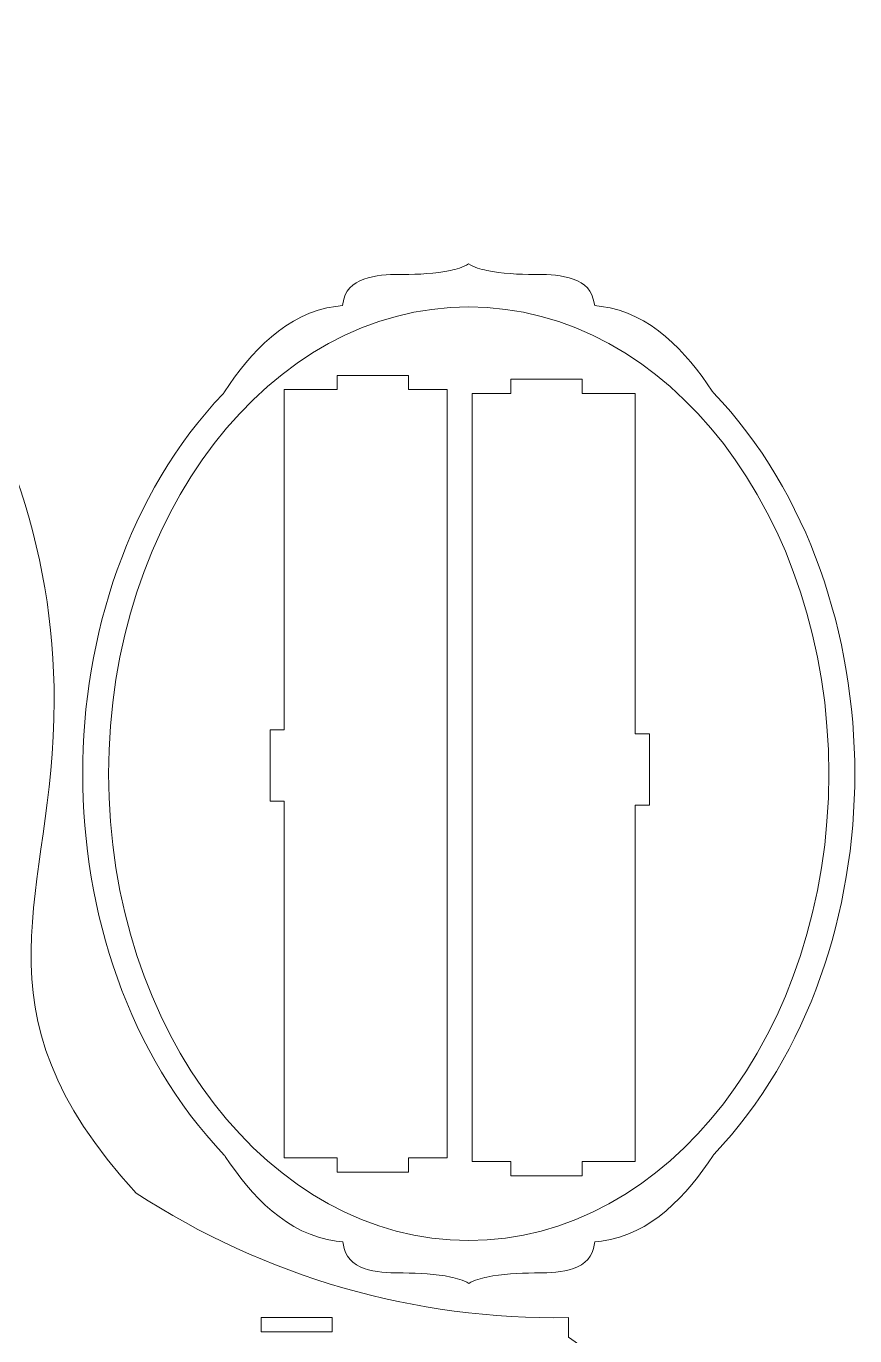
# Model space of a CAD drawing. Header units: millimetres. Extents: x -958 to 970, y -703 to 703.
# Drawn here: x -245 to 106, y 149 to 703 of the extents above; entities that cross this region are included whole.
import ezdxf

# ---------------------------------------------------------------- set-up
doc = ezdxf.new("R2010")
doc.units = ezdxf.units.MM
doc.header["$MEASUREMENT"] = 0
doc.layers.add('Camada 1', color=7, linetype='Continuous')

msp = doc.modelspace()

# ---------------------------------------------------------------- linework, layer by layer
at = {"layer": 'Camada 1', "color": 250, "lineweight": 9}
for points, knots in [([(-369.5675, 676.3419), (-369.5675, 679.3761), (-370.2511, 682.3744), (-371.5682, 685.1083), (-371.5682, 685.1083), (-375.7132, 693.7123), (-384.518, 697.5441), (-393.3531, 696.3727), (-393.3531, 696.3727), (-395.9829, 697.3136), (-398.7722, 697.8021), (-401.585, 697.7992), (-401.585, 697.7992), (-404.2882, 699.221), (-407.2438, 700.064), (-410.298, 700.2931), (-410.298, 700.2931), (-413.193, 701.9126), (-416.5137, 702.8288), (-420.0494, 702.9074), (-420.0494, 702.9074), (-423.9742, 702.9945), (-427.6673, 701.9761), (-430.8079, 700.1008), (-430.8079, 700.1008), (-431.3608, 700.0421), (-431.9223, 699.9633), (-432.4931, 699.8635), (-432.4931, 699.8635), (-434.7286, 699.4727), (-436.8305, 698.7658), (-438.7659, 697.7873), (-438.7659, 697.7873), (-441.7189, 697.8394), (-444.6771, 697.3587), (-447.4647, 696.3668), (-447.4647, 696.3668), (-457.0694, 697.6423), (-466.6677, 693.0106), (-470.0966, 682.9402), (-470.0966, 682.9402), (-470.9759, 680.3577), (-471.3167, 677.6306), (-471.1092, 674.9275), (-471.1092, 674.9275), (-471.9979, 674.6822), (-472.8829, 674.3742), (-473.7607, 674.003), (-473.7607, 674.003), (-474.7747, 673.5742), (-475.753, 673.0598), (-476.687, 672.4709), (-476.687, 672.4709), (-477.7894, 672.5141), (-478.8926, 672.4706), (-479.9835, 672.3353), (-479.9835, 672.3353), (-486.0485, 671.5828), (-491.0754, 668.43), (-494.259, 663.4689), (-494.259, 663.4689), (-495.2504, 662.5314), (-496.1643, 661.5017), (-496.9839, 660.3861), (-496.9839, 660.3861), (-498.6464, 658.1231), (-499.8507, 655.6091), (-500.5732, 652.9729), (-500.5732, 652.9729), (-500.5732, 652.9729), (-500.7471, 652.644), (-500.7471, 652.644), (-500.7471, 652.644), (-502.6476, 651.2585), (-504.3241, 649.5851), (-505.72, 647.6814), (-505.72, 647.6814), (-505.8722, 647.481), (-506.0209, 647.2786), (-506.166, 647.0743), (-506.166, 647.0743), (-513.4087, 641.5352), (-516.901, 632.6186), (-515.6378, 623.8618), (-515.6378, 623.8618), (-526.3763, 615.6974), (-535.439, 605.053), (-543.0437, 593.6354), (-543.0437, 593.6354), (-586.9197, 546.6562), (-607.9472, 481.0162), (-607.9472, 417.4467), (-607.9472, 417.4467), (-607.9472, 335.3991), (-572.0964, 286.9497), (-643.6089, 209.1691), (-643.6089, 209.1691), (-644.0917, 208.644), (-644.5773, 208.1222), (-645.0658, 207.6037), (-645.0658, 207.6037), (-698.8858, 173.1726), (-761.6648, 155.378), (-825.5472, 156.4467), (-825.5472, 156.4467), (-825.5472, 156.4467), (-825.5472, 148.2175), (-825.5472, 148.2175), (-825.5472, 148.2175), (-840.8712, 138.5012), (-851.6126, 116.7991), (-854.9917, 98.7461), (-854.9917, 98.7461), (-859.9591, 72.202), (-845.6677, 50.5786), (-836.4491, 26.7588), (-836.4491, 26.7588), (-816.9107, -23.7276), (-809.8025, -63.3314), (-815.1236, -92.0538), (-815.1236, -92.0538), (-818.1042, -108.1426), (-826.4255, -119.287), (-829.2031, -136.2076), (-829.2031, -136.2076), (-831.6355, -151.0264), (-830.8139, -167.4188), (-826.7381, -185.3841), (-826.7381, -185.3841), (-826.1857, -187.8215), (-825.2687, -190.7228), (-824.5893, -193.4698), (-824.5893, -193.4698), (-822.9234, -200.2034), (-824.0216, -202.5325), (-825.799, -209.1198), (-825.799, -209.1198), (-826.1272, -210.3359), (-826.4444, -211.507), (-826.6889, -212.5865), (-826.6889, -212.5865), (-830.7645, -230.5516), (-831.5861, -246.9442), (-829.1538, -261.763), (-829.1538, -261.763), (-826.3763, -278.6836), (-818.0253, -289.8226), (-815.0743, -305.9169), (-815.0743, -305.9169), (-809.7712, -334.8353), (-799.3298, -365.3297), (-818.7078, -413.672), (-818.7078, -413.672), (-824.165, -427.2859), (-843.9918, -452.4058), (-858.944, -476.3534), (-858.944, -476.3534), (-879.3514, -509.039), (-887.4871, -546.9063), (-844.836, -566.999), (-844.836, -566.999), (-843.4724, -567.6414), (-841.2533, -568.4309), (-838.3694, -569.0226), (-838.3694, -569.0226), (-838.3694, -569.0226), (-820.6708, -569.0226), (-820.6708, -569.0226), (-820.6708, -569.0226), (-804.462, -565.8743), (-783.4985, -553.1394), (-766.7111, -514.6646), (-766.7111, -514.6646), (-742.3661, -447.7868), (-734.5491, -360.8887), (-743.2595, -253.9704), (-743.2595, -253.9704), (-745.1186, -231.1412), (-746.7593, -211.3109), (-745.8449, -188.02), (-745.8449, -188.02), (-745.1482, -170.2844), (-743.4477, -151.7402), (-740.7475, -135.7295), (-740.7475, -135.7295), (-734.6239, -99.4156), (-726.9609, -82.9688), (-729.4726, -42.048), (-729.4726, -42.048), (-730.9421, -18.109), (-735.2182, 7.0376), (-741.3188, 32.4467), (-741.3188, 32.4467), (-741.3188, 32.4467), (-725.5472, 32.4467), (-725.5472, 32.4467), (-725.5472, 32.4467), (-725.5472, 32.4467), (-725.5472, 38.4467), (-725.5472, 38.4467), (-725.5472, 38.4467), (-725.5472, 38.4467), (-695.5472, 38.4467), (-695.5472, 38.4467), (-695.5472, 38.4467), (-695.5472, 38.4467), (-695.5472, 32.4467), (-695.5472, 32.4467), (-695.5472, 32.4467), (-695.5472, 32.4467), (-573.0472, 32.4467), (-573.0472, 32.4467), (-573.0472, 32.4467), (-573.0472, 32.4467), (-573.0472, 38.4467), (-573.0472, 38.4467), (-573.0472, 38.4467), (-573.0472, 38.4467), (-543.0472, 38.4467), (-543.0472, 38.4467), (-543.0472, 38.4467), (-543.0472, 38.4467), (-543.0472, 32.4467), (-543.0472, 32.4467), (-543.0472, 32.4467), (-543.0472, 32.4467), (-298.0472, 32.4467), (-298.0472, 32.4467), (-298.0472, 32.4467), (-298.0472, 32.4467), (-298.0472, 38.4467), (-298.0472, 38.4467), (-298.0472, 38.4467), (-298.0472, 38.4467), (-268.0472, 38.4467), (-268.0472, 38.4467), (-268.0472, 38.4467), (-268.0472, 38.4467), (-268.0472, 32.4467), (-268.0472, 32.4467), (-268.0472, 32.4467), (-268.0472, 32.4467), (-145.5472, 32.4467), (-145.5472, 32.4467), (-145.5472, 32.4467), (-145.5472, 32.4467), (-145.5472, 38.4467), (-145.5472, 38.4467), (-145.5472, 38.4467), (-145.5472, 38.4467), (-115.5472, 38.4467), (-115.5472, 38.4467), (-115.5472, 38.4467), (-115.5472, 38.4467), (-115.5472, 32.4467), (-115.5472, 32.4467), (-115.5472, 32.4467), (-115.5472, 32.4467), (-99.7756, 32.4467), (-99.7756, 32.4467), (-99.7756, 32.4467), (-105.8762, 7.0376), (-110.1523, -18.109), (-111.6218, -42.048), (-111.6218, -42.048), (-114.1335, -82.9688), (-106.4705, -99.4156), (-100.3469, -135.7295), (-100.3469, -135.7295), (-97.6467, -151.7402), (-95.9462, -170.2844), (-95.2495, -188.02), (-95.2495, -188.02), (-94.3351, -211.3109), (-95.9758, -231.1412), (-97.8349, -253.9704), (-97.8349, -253.9704), (-106.5453, -360.8887), (-98.7283, -447.7868), (-74.3833, -514.6646), (-74.3833, -514.6646), (-45.6459, -580.5272), (-4.6712, -570.9621), (3.7416, -566.999), (3.7416, -566.999), (46.3927, -546.9063), (38.257, -509.039), (17.8496, -476.3534), (17.8496, -476.3534), (2.8974, -452.4058), (-16.9294, -427.2859), (-22.3866, -413.672), (-22.3866, -413.672), (-41.7646, -365.3297), (-31.3232, -334.8353), (-26.0201, -305.9169), (-26.0201, -305.9169), (-23.0691, -289.8226), (-14.7181, -278.6836), (-11.9406, -261.763), (-11.9406, -261.763), (-9.5083, -246.9442), (-10.3299, -230.5516), (-14.4055, -212.5865), (-14.4055, -212.5865), (-14.65, -211.507), (-14.9672, -210.3359), (-15.2954, -209.1198), (-15.2954, -209.1198), (-17.0728, -202.5325), (-18.171, -200.2034), (-16.5051, -193.4698), (-16.5051, -193.4698), (-15.8257, -190.7228), (-14.9087, -187.8215), (-14.3563, -185.3841), (-14.3563, -185.3841), (-10.2805, -167.4188), (-9.4589, -151.0264), (-11.8913, -136.2076), (-11.8913, -136.2076), (-14.6689, -119.287), (-22.9902, -108.1426), (-25.9708, -92.0538), (-25.9708, -92.0538), (-31.2919, -63.3314), (-24.1837, -23.7276), (-4.6453, 26.7588), (-4.6453, 26.7588), (4.5733, 50.5786), (18.8647, 72.202), (13.8973, 98.7461), (13.8973, 98.7461), (10.5182, 116.7991), (-0.2232, 138.5012), (-15.5472, 148.2175), (-15.5472, 148.2175), (-15.5472, 148.2175), (-15.5472, 156.4467), (-15.5472, 156.4467), (-15.5472, 156.4467), (-80.4123, 155.3616), (-144.1164, 173.7243), (-198.4517, 209.1691), (-198.4517, 209.1691), (-270.7355, 287.7888), (-233.1472, 334.9085), (-233.1472, 417.4467), (-233.1472, 417.4467), (-233.1472, 481.1996), (-254.3023, 547.0541), (-298.4419, 594.0532), (-298.4419, 594.0532), (-306.0917, 605.4667), (-315.2066, 616.0831), (-326.0035, 624.1901), (-326.0035, 624.1901), (-324.8733, 632.8409), (-328.3682, 641.6044), (-335.5204, 647.0743), (-335.5204, 647.0743), (-335.6655, 647.2786), (-335.8142, 647.481), (-335.9664, 647.6814), (-335.9664, 647.6814), (-337.3623, 649.5851), (-339.0388, 651.2585), (-340.9393, 652.644), (-340.9393, 652.644), (-340.9393, 652.644), (-341.1076, 652.9626), (-341.1076, 652.9626), (-341.1076, 652.9626), (-342.1944, 656.926), (-344.3595, 660.5685), (-347.4352, 663.481), (-347.4352, 663.481), (-350.6191, 668.4351), (-355.6428, 671.5834), (-361.7029, 672.3353), (-361.7029, 672.3353), (-362.7938, 672.4706), (-363.897, 672.5141), (-364.9994, 672.4709), (-364.9994, 672.4709), (-365.9334, 673.0598), (-366.9117, 673.5742), (-367.9257, 674.003), (-367.9257, 674.003), (-368.4943, 674.2434), (-369.0659, 674.4574), (-369.6396, 674.6449), (-369.6396, 674.6449), (-369.5892, 675.2302), (-369.5675, 675.7445), (-369.5675, 676.3419)], [0, 0, 0, 0, 0.01, 0.01, 0.01, 0.01, 0.02, 0.02, 0.02, 0.02, 0.03, 0.03, 0.03, 0.03, 0.04, 0.04, 0.04, 0.04, 0.05, 0.05, 0.05, 0.05, 0.06, 0.06, 0.06, 0.06, 0.07, 0.07, 0.07, 0.07, 0.08, 0.08, 0.08, 0.08, 0.09, 0.09, 0.09, 0.09, 0.1, 0.1, 0.1, 0.1, 0.11, 0.11, 0.11, 0.11, 0.12, 0.12, 0.12, 0.12, 0.13, 0.13, 0.13, 0.13, 0.14, 0.14, 0.14, 0.14, 0.15, 0.15, 0.15, 0.15, 0.16, 0.16, 0.16, 0.16, 0.17, 0.17, 0.17, 0.17, 0.18, 0.18, 0.18, 0.18, 0.19, 0.19, 0.19, 0.19, 0.2, 0.2, 0.2, 0.2, 0.21, 0.21, 0.21, 0.21, 0.22, 0.22, 0.22, 0.22, 0.23, 0.23, 0.23, 0.23, 0.24, 0.24, 0.24, 0.24, 0.25, 0.25, 0.25, 0.25, 0.26, 0.26, 0.26, 0.26, 0.27, 0.27, 0.27, 0.27, 0.28, 0.28, 0.28, 0.28, 0.29, 0.29, 0.29, 0.29, 0.3, 0.3, 0.3, 0.3, 0.31, 0.31, 0.31, 0.31, 0.32, 0.32, 0.32, 0.32, 0.33, 0.33, 0.33, 0.33, 0.34, 0.34, 0.34, 0.34, 0.35, 0.35, 0.35, 0.35, 0.36, 0.36, 0.36, 0.36, 0.37, 0.37, 0.37, 0.37, 0.38, 0.38, 0.38, 0.38, 0.39, 0.39, 0.39, 0.39, 0.4, 0.4, 0.4, 0.4, 0.41, 0.41, 0.41, 0.41, 0.42, 0.42, 0.42, 0.42, 0.43, 0.43, 0.43, 0.43, 0.44, 0.44, 0.44, 0.44, 0.45, 0.45, 0.45, 0.45, 0.46, 0.46, 0.46, 0.46, 0.47, 0.47, 0.47, 0.47, 0.48, 0.48, 0.48, 0.48, 0.49, 0.49, 0.49, 0.49, 0.5, 0.5, 0.5, 0.5, 0.51, 0.51, 0.51, 0.51, 0.52, 0.52, 0.52, 0.52, 0.53, 0.53, 0.53, 0.53, 0.54, 0.54, 0.54, 0.54, 0.55, 0.55, 0.55, 0.55, 0.56, 0.56, 0.56, 0.56, 0.57, 0.57, 0.57, 0.57, 0.58, 0.58, 0.58, 0.58, 0.59, 0.59, 0.59, 0.59, 0.6, 0.6, 0.6, 0.6, 0.61, 0.61, 0.61, 0.61, 0.62, 0.62, 0.62, 0.62, 0.63, 0.63, 0.63, 0.63, 0.64, 0.64, 0.64, 0.64, 0.65, 0.65, 0.65, 0.65, 0.66, 0.66, 0.66, 0.66, 0.67, 0.67, 0.67, 0.67, 0.68, 0.68, 0.68, 0.68, 0.69, 0.69, 0.69, 0.69, 0.7, 0.7, 0.7, 0.7, 0.71, 0.71, 0.71, 0.71, 0.72, 0.72, 0.72, 0.72, 0.73, 0.73, 0.73, 0.73, 0.74, 0.74, 0.74, 0.74, 0.75, 0.75, 0.75, 0.75, 0.76, 0.76, 0.76, 0.76, 0.77, 0.77, 0.77, 0.77, 0.78, 0.78, 0.78, 0.78, 0.79, 0.79, 0.79, 0.79, 0.8, 0.8, 0.8, 0.8, 0.81, 0.81, 0.81, 0.81, 0.82, 0.82, 0.82, 0.82, 0.83, 0.83, 0.83, 0.83, 0.84, 0.84, 0.84, 0.84, 0.85, 0.85, 0.85, 0.85, 0.86, 0.86, 0.86, 0.86, 0.87, 0.87, 0.87, 0.87, 0.88, 0.88, 0.88, 0.88, 0.89, 0.89, 0.89, 0.89, 0.9, 0.9, 0.9, 0.9, 0.91, 0.91, 0.91, 0.91, 0.92, 0.92, 0.92, 0.92, 0.93, 0.93, 0.93, 0.93, 0.94, 0.94, 0.94, 0.94, 0.95, 0.95, 0.95, 0.95, 0.96, 0.96, 0.96, 0.96, 0.97, 0.97, 0.97, 0.97, 0.98, 0.98, 0.98, 0.98, 1, 1, 1, 1]), ([(-57.7632, 602.3681), (-60.0996, 600.9394), (-62.9725, 600.143), (-65.4303, 599.6212), (-65.4303, 599.6212), (-71.8203, 598.2643), (-79.0005, 597.9685), (-85.5194, 597.869), (-85.5194, 597.869), (-85.5194, 597.869), (-85.6004, 597.8677), (-85.6004, 597.8677), (-85.6004, 597.8677), (-85.6004, 597.8677), (-85.6814, 597.8698), (-85.6814, 597.8698), (-85.6814, 597.8698), (-93.7809, 598.0742), (-108.2292, 597.5691), (-110.5148, 587.4826), (-110.5148, 587.4826), (-110.5148, 587.4826), (-111.1331, 584.7539), (-111.1331, 584.7539), (-111.1331, 584.7539), (-111.1331, 584.7539), (-113.9084, 584.3989), (-113.9084, 584.3989), (-113.9084, 584.3989), (-134.766, 581.7309), (-150.2286, 564.895), (-161.1028, 548.1883), (-161.1028, 548.1883), (-161.1028, 548.1883), (-161.3029, 547.8808), (-161.3029, 547.8808), (-161.3029, 547.8808), (-161.3029, 547.8808), (-161.5557, 547.6148), (-161.5557, 547.6148), (-161.5557, 547.6148), (-202.0043, 505.0518), (-221.1071, 444.593), (-221.1071, 386.6315), (-221.1071, 386.6315), (-221.1071, 328.5103), (-201.8924, 267.8555), (-161.2063, 225.2817), (-161.2063, 225.2817), (-161.2063, 225.2817), (-160.9528, 225.0165), (-160.9528, 225.0165), (-160.9528, 225.0165), (-160.9528, 225.0165), (-160.7518, 224.7096), (-160.7518, 224.7096), (-160.7518, 224.7096), (-149.8972, 208.1352), (-134.511, 191.5141), (-113.7961, 188.8643), (-113.7961, 188.8643), (-113.7961, 188.8643), (-111.0208, 188.5093), (-111.0208, 188.5093), (-111.0208, 188.5093), (-111.0208, 188.5093), (-110.4025, 185.7806), (-110.4025, 185.7806), (-110.4025, 185.7806), (-108.1169, 175.6941), (-93.6686, 175.189), (-85.5691, 175.3934), (-85.5691, 175.3934), (-85.5691, 175.3934), (-85.4881, 175.3955), (-85.4881, 175.3955), (-85.4881, 175.3955), (-85.4881, 175.3955), (-85.4072, 175.3942), (-85.4072, 175.3942), (-85.4072, 175.3942), (-78.8883, 175.2948), (-71.708, 174.999), (-65.318, 173.6421), (-65.318, 173.6421), (-62.8602, 173.1202), (-59.9873, 172.3238), (-57.6509, 170.8951), (-57.6509, 170.8951), (-55.3144, 172.3238), (-52.4416, 173.1202), (-49.9837, 173.6421), (-49.9837, 173.6421), (-43.5937, 174.999), (-36.4134, 175.2948), (-29.8945, 175.3942), (-29.8945, 175.3942), (-29.8945, 175.3942), (-29.8136, 175.3955), (-29.8136, 175.3955), (-29.8136, 175.3955), (-29.8136, 175.3955), (-29.7326, 175.3934), (-29.7326, 175.3934), (-29.7326, 175.3934), (-21.6329, 175.189), (-7.1849, 175.6941), (-4.8992, 185.7806), (-4.8992, 185.7806), (-4.8992, 185.7806), (-4.2809, 188.5093), (-4.2809, 188.5093), (-4.2809, 188.5093), (-4.2809, 188.5093), (-1.5056, 188.8643), (-1.5056, 188.8643), (-1.5056, 188.8643), (19.352, 191.5323), (34.8146, 208.3682), (45.6888, 225.0749), (45.6888, 225.0749), (45.6888, 225.0749), (45.8889, 225.3824), (45.8889, 225.3824), (45.8889, 225.3824), (45.8889, 225.3824), (46.1417, 225.6484), (46.1417, 225.6484), (46.1417, 225.6484), (86.5901, 268.2115), (105.6929, 328.6701), (105.6929, 386.6315), (105.6929, 386.6315), (105.6929, 444.7522), (86.4786, 505.4065), (45.7932, 547.9802), (45.7932, 547.9802), (45.7932, 547.9802), (45.5397, 548.2455), (45.5397, 548.2455), (45.5397, 548.2455), (45.5397, 548.2455), (45.3387, 548.5524), (45.3387, 548.5524), (45.3387, 548.5524), (34.4841, 565.1272), (19.0974, 581.7491), (-1.6179, 584.3989), (-1.6179, 584.3989), (-1.6179, 584.3989), (-4.3932, 584.7539), (-4.3932, 584.7539), (-4.3932, 584.7539), (-4.3932, 584.7539), (-5.0115, 587.4826), (-5.0115, 587.4826), (-5.0115, 587.4826), (-7.2971, 597.5691), (-21.7454, 598.0742), (-29.8449, 597.8698), (-29.8449, 597.8698), (-29.8449, 597.8698), (-29.9259, 597.8677), (-29.9259, 597.8677), (-29.9259, 597.8677), (-29.9259, 597.8677), (-30.0069, 597.869), (-30.0069, 597.869), (-30.0069, 597.869), (-36.5258, 597.9685), (-43.706, 598.2643), (-50.096, 599.6212), (-50.096, 599.6212), (-52.5539, 600.1431), (-55.4267, 600.9394), (-57.7632, 602.3681)], [0, 0, 0, 0, 0.02222222, 0.02222222, 0.02222222, 0.02222222, 0.04444444, 0.04444444, 0.04444444, 0.04444444, 0.06666667, 0.06666667, 0.06666667, 0.06666667, 0.08888889, 0.08888889, 0.08888889, 0.08888889, 0.11111111, 0.11111111, 0.11111111, 0.11111111, 0.13333333, 0.13333333, 0.13333333, 0.13333333, 0.15555556, 0.15555556, 0.15555556, 0.15555556, 0.17777778, 0.17777778, 0.17777778, 0.17777778, 0.2, 0.2, 0.2, 0.2, 0.22222222, 0.22222222, 0.22222222, 0.22222222, 0.24444444, 0.24444444, 0.24444444, 0.24444444, 0.26666667, 0.26666667, 0.26666667, 0.26666667, 0.28888889, 0.28888889, 0.28888889, 0.28888889, 0.31111111, 0.31111111, 0.31111111, 0.31111111, 0.33333333, 0.33333333, 0.33333333, 0.33333333, 0.35555556, 0.35555556, 0.35555556, 0.35555556, 0.37777778, 0.37777778, 0.37777778, 0.37777778, 0.4, 0.4, 0.4, 0.4, 0.42222222, 0.42222222, 0.42222222, 0.42222222, 0.44444444, 0.44444444, 0.44444444, 0.44444444, 0.46666667, 0.46666667, 0.46666667, 0.46666667, 0.48888889, 0.48888889, 0.48888889, 0.48888889, 0.51111111, 0.51111111, 0.51111111, 0.51111111, 0.53333333, 0.53333333, 0.53333333, 0.53333333, 0.55555556, 0.55555556, 0.55555556, 0.55555556, 0.57777778, 0.57777778, 0.57777778, 0.57777778, 0.6, 0.6, 0.6, 0.6, 0.62222222, 0.62222222, 0.62222222, 0.62222222, 0.64444444, 0.64444444, 0.64444444, 0.64444444, 0.66666667, 0.66666667, 0.66666667, 0.66666667, 0.68888889, 0.68888889, 0.68888889, 0.68888889, 0.71111111, 0.71111111, 0.71111111, 0.71111111, 0.73333333, 0.73333333, 0.73333333, 0.73333333, 0.75555556, 0.75555556, 0.75555556, 0.75555556, 0.77777778, 0.77777778, 0.77777778, 0.77777778, 0.8, 0.8, 0.8, 0.8, 0.82222222, 0.82222222, 0.82222222, 0.82222222, 0.84444444, 0.84444444, 0.84444444, 0.84444444, 0.86666667, 0.86666667, 0.86666667, 0.86666667, 0.88888889, 0.88888889, 0.88888889, 0.88888889, 0.91111111, 0.91111111, 0.91111111, 0.91111111, 0.93333333, 0.93333333, 0.93333333, 0.93333333, 0.95555556, 0.95555556, 0.95555556, 0.95555556, 1, 1, 1, 1]), ([(-57.7071, 584.1871), (26.4611, 584.1871), (94.6929, 495.7384), (94.6929, 386.6315), (94.6929, 386.6315), (94.6929, 277.5246), (26.4611, 189.0759), (-57.7071, 189.0759), (-57.7071, 189.0759), (-141.8753, 189.0759), (-210.1071, 277.5246), (-210.1071, 386.6315), (-210.1071, 386.6315), (-210.1071, 495.7384), (-141.8753, 584.1871), (-57.7071, 584.1871)], [0, 0, 0, 0, 0.2, 0.2, 0.2, 0.2, 0.4, 0.4, 0.4, 0.4, 0.6, 0.6, 0.6, 0.6, 1, 1, 1, 1]), ([(-145.5472, 156.4467), (-145.5472, 156.4467), (-115.5472, 156.4467), (-115.5472, 156.4467), (-115.5472, 156.4467), (-115.5472, 156.4467), (-115.5472, 150.4467), (-115.5472, 150.4467), (-115.5472, 150.4467), (-115.5472, 150.4467), (-145.5472, 150.4467), (-145.5472, 150.4467), (-145.5472, 150.4467), (-145.5472, 150.4467), (-145.5472, 156.4467), (-145.5472, 156.4467)], [0, 0, 0, 0, 0.2, 0.2, 0.2, 0.2, 0.4, 0.4, 0.4, 0.4, 0.6, 0.6, 0.6, 0.6, 1, 1, 1, 1])]:
    msp.add_open_spline(points, degree=3, knots=knots, dxfattribs=at)
at = {"layer": 'Camada 1', "color": 250, "lineweight": 20}
for points in [[(-66.7739, 549.2011), (-66.7739, 549.2011), (-66.7739, 224.0621), (-66.7739, 224.0621), (-66.7739, 224.0621), (-66.7739, 224.0621), (-83.1739, 224.0621), (-83.1739, 224.0621), (-83.1739, 224.0621), (-83.1739, 224.0621), (-83.1739, 218.0621), (-83.1739, 218.0621), (-83.1739, 218.0621), (-83.1739, 218.0621), (-113.3737, 218.0621), (-113.3737, 218.0621), (-113.3737, 218.0621), (-113.3737, 218.0621), (-113.3737, 224.0621), (-113.3737, 224.0621), (-113.3737, 224.0621), (-113.3737, 224.0621), (-135.7737, 224.0621), (-135.7737, 224.0621), (-135.7737, 224.0621), (-135.7737, 224.0621), (-135.7737, 374.9617), (-135.7737, 374.9617), (-135.7737, 374.9617), (-135.7737, 374.9617), (-141.7737, 374.9617), (-141.7737, 374.9617), (-141.7737, 374.9617), (-141.7737, 374.9617), (-141.7737, 405.1617), (-141.7737, 405.1617), (-141.7737, 405.1617), (-141.7737, 405.1617), (-135.7737, 405.1617), (-135.7737, 405.1617), (-135.7737, 405.1617), (-135.7737, 405.1617), (-135.7737, 549.2011), (-135.7737, 549.2011), (-135.7737, 549.2011), (-135.7737, 549.2011), (-113.3737, 549.2011), (-113.3737, 549.2011), (-113.3737, 549.2011), (-113.3737, 549.2011), (-113.3737, 555.2011), (-113.3737, 555.2011), (-113.3737, 555.2011), (-113.3737, 555.2011), (-83.1739, 555.2011), (-83.1739, 555.2011), (-83.1739, 555.2011), (-83.1739, 555.2011), (-83.1739, 549.2011), (-83.1739, 549.2011), (-83.1739, 549.2011), (-83.1739, 549.2011), (-66.7739, 549.2011), (-66.7739, 549.2011)], [(-56.2614, 547.6043), (-56.2614, 547.6043), (-56.2614, 222.4653), (-56.2614, 222.4653), (-56.2614, 222.4653), (-56.2614, 222.4653), (-39.8614, 222.4653), (-39.8614, 222.4653), (-39.8614, 222.4653), (-39.8614, 222.4653), (-39.8614, 216.4653), (-39.8614, 216.4653), (-39.8614, 216.4653), (-39.8614, 216.4653), (-9.6616, 216.4653), (-9.6616, 216.4653), (-9.6616, 216.4653), (-9.6616, 216.4653), (-9.6616, 222.4653), (-9.6616, 222.4653), (-9.6616, 222.4653), (-9.6616, 222.4653), (12.7384, 222.4653), (12.7384, 222.4653), (12.7384, 222.4653), (12.7384, 222.4653), (12.7384, 373.3649), (12.7384, 373.3649), (12.7384, 373.3649), (12.7384, 373.3649), (18.7384, 373.3649), (18.7384, 373.3649), (18.7384, 373.3649), (18.7384, 373.3649), (18.7384, 403.5649), (18.7384, 403.5649), (18.7384, 403.5649), (18.7384, 403.5649), (12.7384, 403.5649), (12.7384, 403.5649), (12.7384, 403.5649), (12.7384, 403.5649), (12.7384, 547.6043), (12.7384, 547.6043), (12.7384, 547.6043), (12.7384, 547.6043), (-9.6616, 547.6043), (-9.6616, 547.6043), (-9.6616, 547.6043), (-9.6616, 547.6043), (-9.6616, 553.6043), (-9.6616, 553.6043), (-9.6616, 553.6043), (-9.6616, 553.6043), (-39.8614, 553.6043), (-39.8614, 553.6043), (-39.8614, 553.6043), (-39.8614, 553.6043), (-39.8614, 547.6043), (-39.8614, 547.6043), (-39.8614, 547.6043), (-39.8614, 547.6043), (-56.2614, 547.6043), (-56.2614, 547.6043)]]:
    msp.add_open_spline(points, degree=3, knots=[0, 0, 0, 0, 0.05882353, 0.05882353, 0.05882353, 0.05882353, 0.11764706, 0.11764706, 0.11764706, 0.11764706, 0.17647059, 0.17647059, 0.17647059, 0.17647059, 0.23529412, 0.23529412, 0.23529412, 0.23529412, 0.29411765, 0.29411765, 0.29411765, 0.29411765, 0.35294118, 0.35294118, 0.35294118, 0.35294118, 0.41176471, 0.41176471, 0.41176471, 0.41176471, 0.47058824, 0.47058824, 0.47058824, 0.47058824, 0.52941176, 0.52941176, 0.52941176, 0.52941176, 0.58823529, 0.58823529, 0.58823529, 0.58823529, 0.64705882, 0.64705882, 0.64705882, 0.64705882, 0.70588235, 0.70588235, 0.70588235, 0.70588235, 0.76470588, 0.76470588, 0.76470588, 0.76470588, 0.82352941, 0.82352941, 0.82352941, 0.82352941, 0.88235294, 0.88235294, 0.88235294, 0.88235294, 1, 1, 1, 1], dxfattribs=at)

doc.saveas('drawing.dxf')
